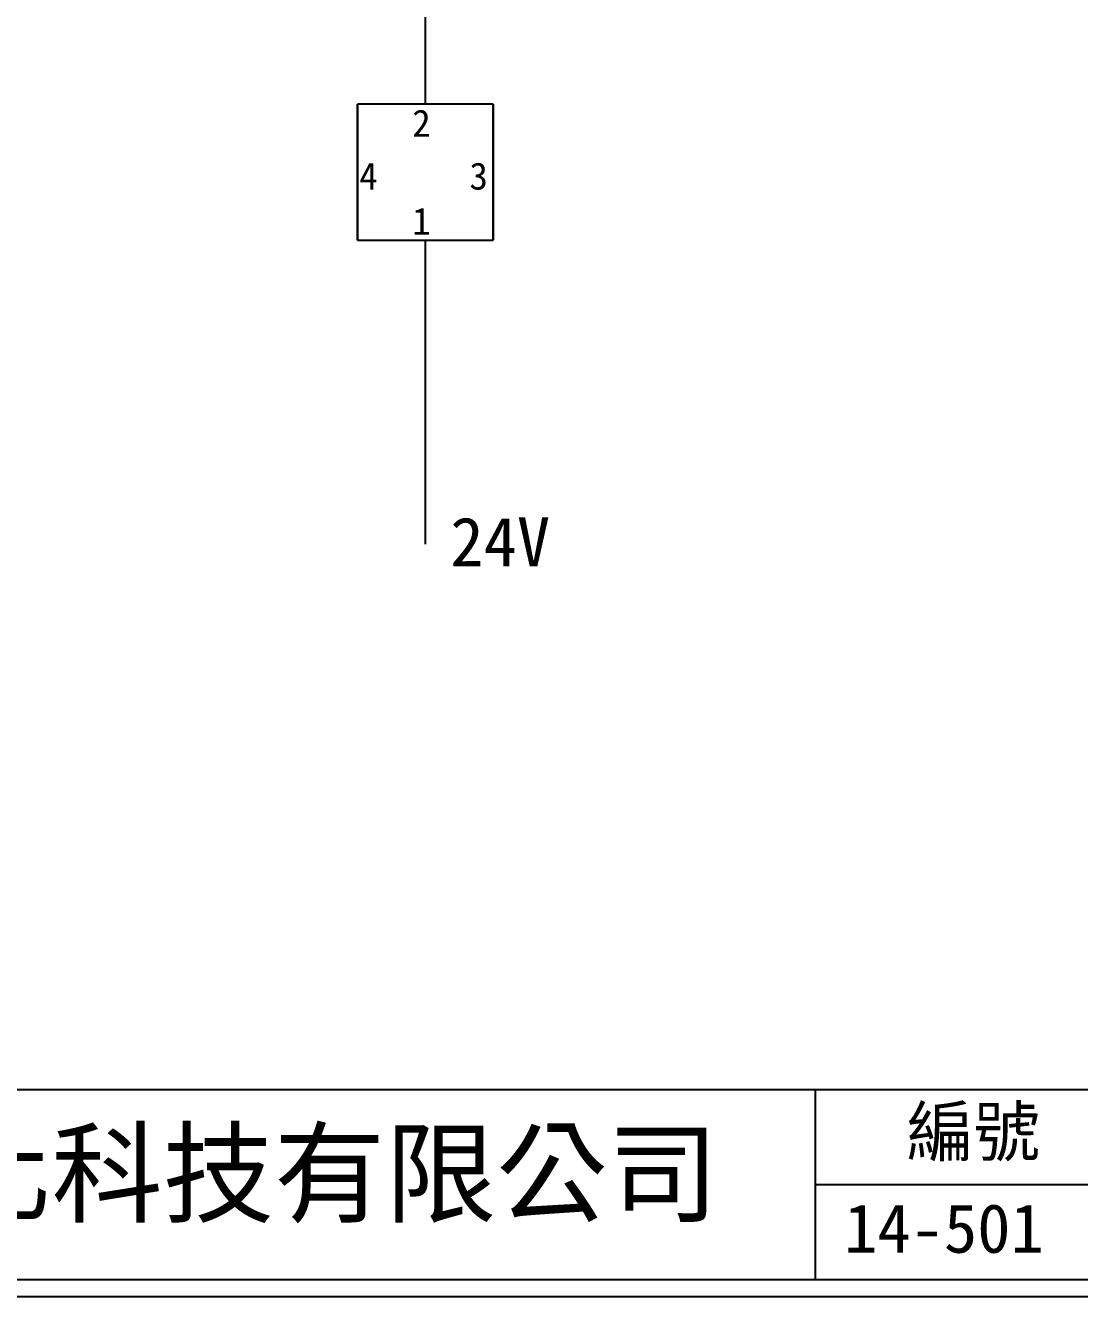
# Model space of a CAD drawing. Extents: x 10 to 297, y 3 to 207.
# Drawn here: x 87.6 to 165.2, y 3 to 96.6 of the extents above; entities that cross this region are included whole.
import ezdxf

# ---------------------------------------------------------------- set-up
doc = ezdxf.new("R2010")
doc.units = 0
doc.layers.get('0').update_dxf_attribs({"linetype": 'CONTINUOUS'})
doc.layers.add('圖框層', color=7, linetype='CONTINUOUS')
doc.layers.add('標尺寸層', color=3, linetype='CONTINUOUS')
doc.styles.add('STSL', font='KAIU.TTF')

msp = doc.modelspace()

# ---------------------------------------------------------------- linework, layer by layer
for p, q in [((112.03, 80.771), (112.03, 90.771)), ((112.03, 90.771), (112.03, 80.771)), ((122.03, 90.771), (112.03, 90.771)), ((122.03, 80.771), (122.03, 90.771)), ((122.03, 90.771), (122.03, 80.771)), ((112.03, 80.771), (122.03, 80.771))]:
    msp.add_line(p, q)
at = {"layer": '圖框層', "color": 7}
for p, q in [((11.25, 18.25), (295.75, 18.25)), ((145.75, 4.25), (145.75, 18.25)), ((145.75, 11.25), (295.75, 11.25)), ((11.25, 4.25), (295.75, 4.25)), ((10, 3), (297, 3))]:
    msp.add_line(p, q, dxfattribs=at)
at = {"layer": '標尺寸層', "color": 7}
for p, q in [((117.03, 115.704), (117.03, 90.771)), ((117.03, 80.771), (117.03, 58.383))]:
    msp.add_line(p, q, dxfattribs=at)

# ---------------------------------------------------------------- texts
at = {"layer": '圖框層', "color": 4, "style": 'STSL'}
for s, height, p in [('2', 2, (116.069, 88.375)), ('4', 2, (112.171, 84.48)), ('3', 2, (120.28, 84.48)), ('1', 2, (116.069, 81.156)), ('24V', 3.6, (118.876, 56.762)), ('編號', 3.6, (152.465, 13.337)), ('泓陞自動化科技有限公司', 6, (48.604, 9.076)), ('14-501', 3.6, (147.864, 6.224))]:
    msp.add_text(s, height=height, dxfattribs=at).set_placement(p)

doc.saveas('drawing.dxf')
